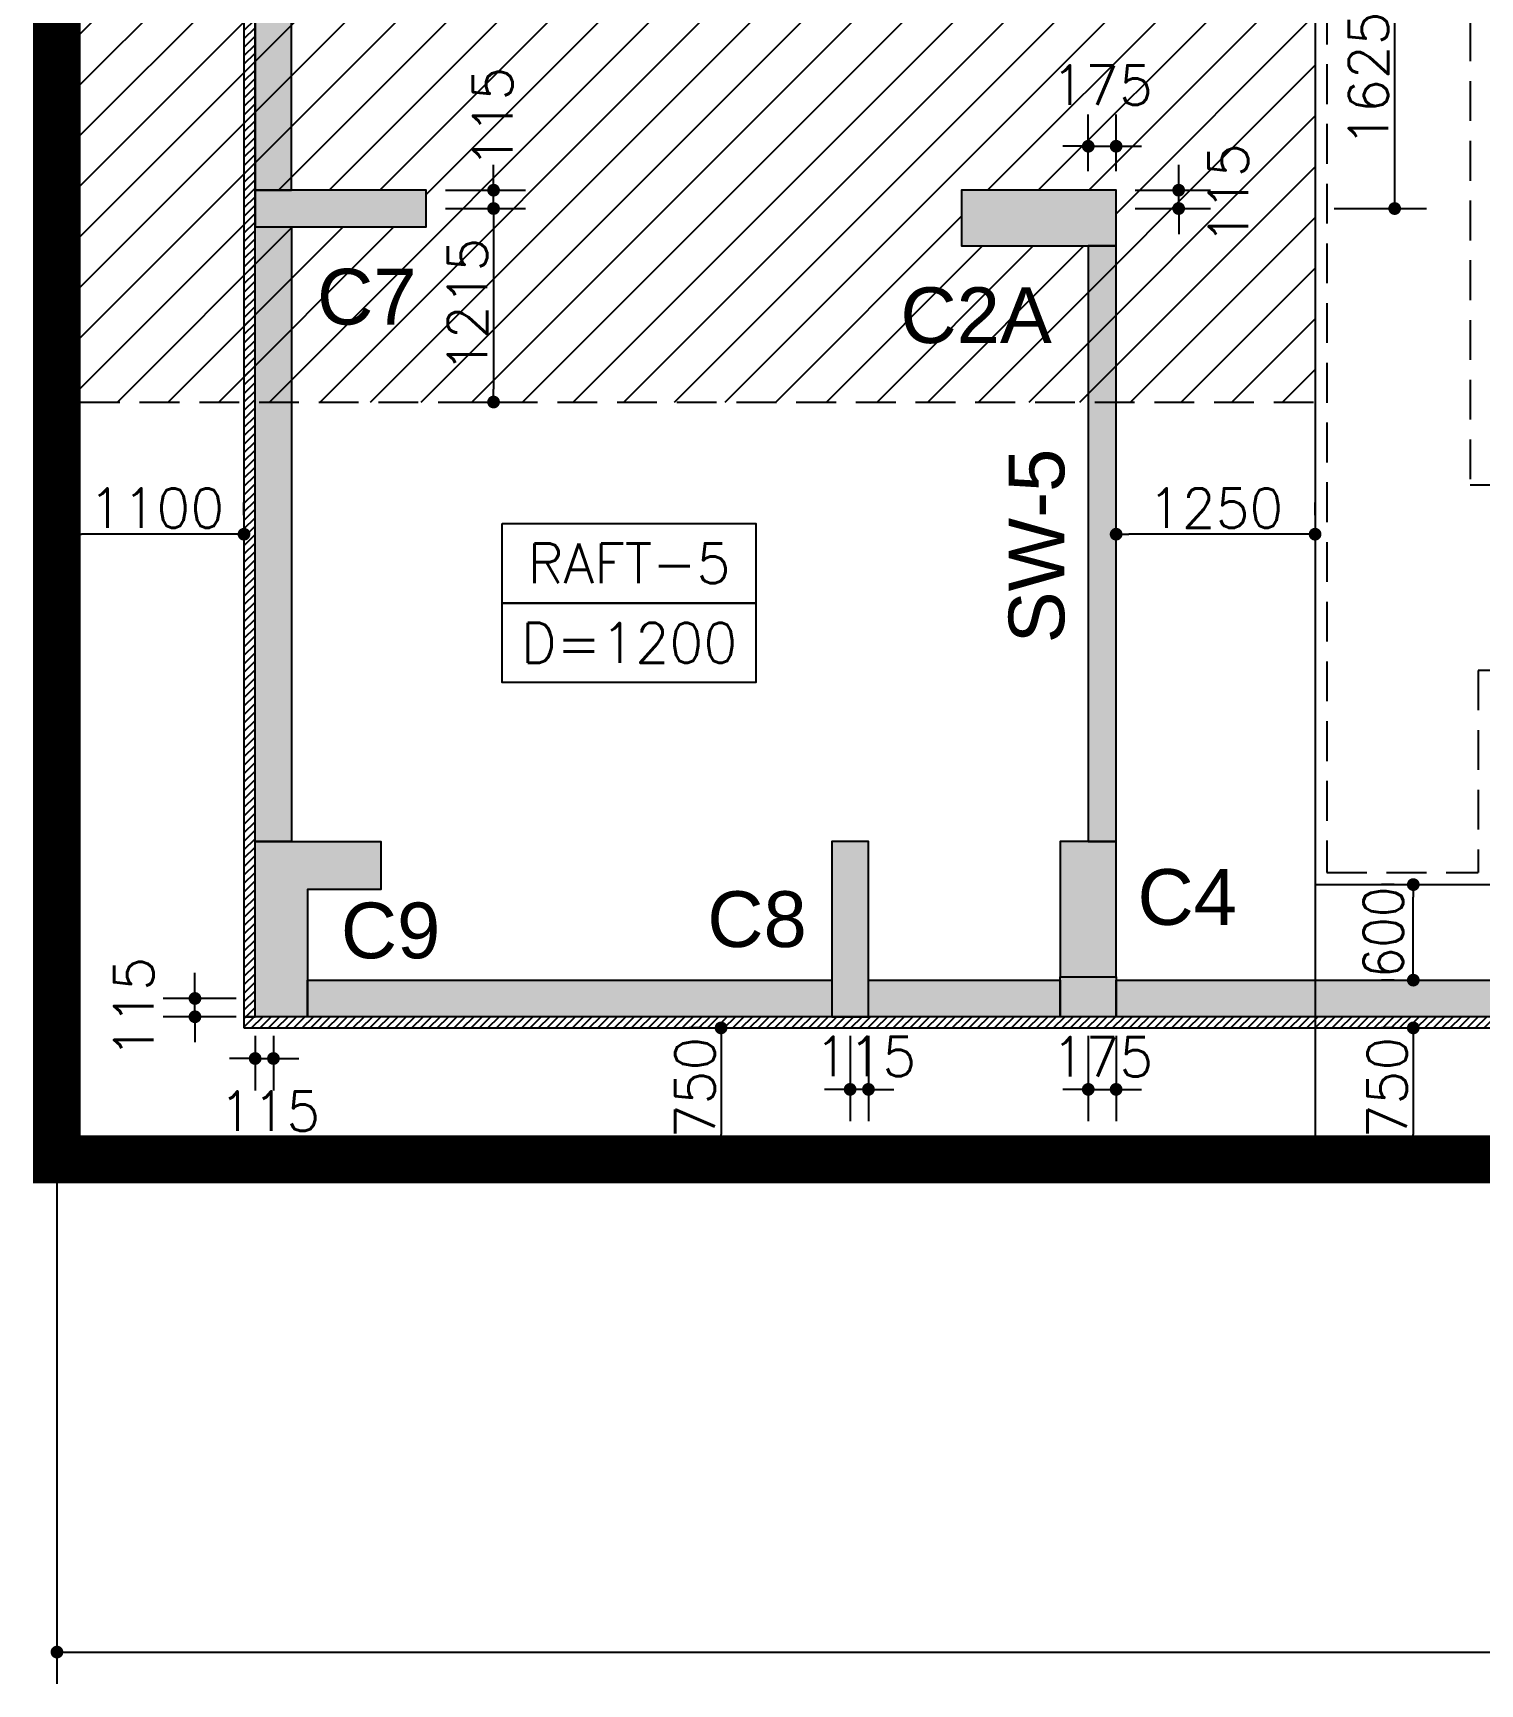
# Model space of a CAD drawing. Extents: x -200722 to 834823, y -494970 to 88783.
# Drawn here: x 417674 to 426764, y -10877 to -511 of the extents above; entities that cross this region are included whole.
import ezdxf
from ezdxf.enums import TextEntityAlignment as Align

# ---------------------------------------------------------------- set-up
doc = ezdxf.new("R2010")
doc.units = 0
doc.header["$LTSCALE"] = 100
doc.header["$MEASUREMENT"] = 0
doc.header["$PDMODE"] = 34
doc.linetypes.add('HIDDEN', pattern=[0.375, 0.25, -0.125])
doc.layers.get('0').update_dxf_attribs({"linetype": 'CONTINUOUS'})
doc.layers.get('DEFPOINTS').update_dxf_attribs({"linetype": 'CONTINUOUS'})
for name, color, linetype in [('BEAM', 4, 'CONTINUOUS'), ('COL. SHED. STEEL.', 6, 'CONTINUOUS'), ('COL_H', 235, 'CONTINUOUS'), ('DIM', 3, 'CONTINUOUS'), ('F_EXEC', 3, 'HIDDEN'), ('F_FTG1', 11, 'CONTINUOUS'), ('RCCWALL', 6, 'CONTINUOUS'), ('TEXT', 2, 'CONTINUOUS')]:
    doc.layers.add(name, color=color, linetype=linetype)
doc.layers.add('HATCH', color=252, linetype='CONTINUOUS', lineweight=30)
doc.styles.add('AR', font='arial.ttf')
doc.styles.add('ROMANS', font='romans.shx')
doc.styles.get("Standard").update_dxf_attribs({"font": 'simplex.shx'})
doc.dimstyles.new('STANDARD$0', dxfattribs={"dimtxt": 2.5, "dimasz": 2.5, "dimexe": 2, "dimexo": 0.7, "dimgap": 0.9, "dimtad": 1, "dimdec": 0, "dimdsep": 46, "dimtxsty": 'ROMANS', "dimcen": 0.09, "dimclrd": 4, "dimclre": 4, "dimclrt": 3, "dimadec": 0, "dimazin": 0, "dimtfac": 1, "dimtdec": 0, "dimtmove": 0, "dimatfit": 3, "dimfxl": 1, "dimtolj": 1, "dimtzin": 0, "dimarcsym": 0})
pattern_1 = [(45, (191292.92, 0), (-26.5165043, 26.5165043), [])]

# ---------------------------------------------------------------- blocks, each defined once
blk = doc.blocks.new('DOT')
at = {"color": 0, "linetype": 'ByBlock'}
blk.add_line((-0.5, 0), (-1, 0), dxfattribs=at)
at = {"color": 0, "linetype": 'ByBlock', "const_width": 0.5}
blk.add_lwpolyline([(-0.25, 0, 1), (0.25, 0, 1)], format="xyb", close=True, dxfattribs=at)
blk = doc.blocks.new('*D2186')
at = {"layer": 'BEAM', "color": 0, "lineweight": -2, "transparency": 16777216}
for p, q in [((417899, -3538), (417899, -3458)), ((418999, -3538), (418999, -3458)), ((418919, -3658), (417979, -3658))]:
    blk.add_line(p, q, dxfattribs=at)
at = {"layer": 'DEFPOINTS', "color": 0, "lineweight": -3, "ltscale": 0.4, "transparency": 16777216}
for p in [(417899, -3658), (417899, -3658), (418999, -3658)]:
    blk.add_point(p, dxfattribs=at)
at = {"layer": 'BEAM', "color": 0, "lineweight": -2, "ltscale": 0.4, "transparency": 16777216, "xscale": 80, "yscale": 80, "zscale": 80, "rotation": 180}
blk.add_blockref('DOT', (417899, -3658), dxfattribs=at)
at = {"layer": 'BEAM', "color": 0, "lineweight": -2, "ltscale": 0.4, "transparency": 16777216, "xscale": 80, "yscale": 80, "zscale": 80}
blk.add_blockref('DOT', (418999, -3658), dxfattribs=at)
at = {"layer": 'BEAM', "color": 0, "ltscale": 0.4, "transparency": 16777216, "insert": (418449, -3494), "char_height": 248, "attachment_point": 5}
blk.add_mtext('\\A1;1100', dxfattribs=at)
blk = doc.blocks.new('_DOT')
at = {"color": 0, "linetype": 'ByBlock'}
blk.add_line((-0.5, 0), (-1, 0), dxfattribs=at)
at = {"color": 0, "linetype": 'ByBlock', "const_width": 0.5}
blk.add_lwpolyline([(-0.25, 0, 1), (0.25, 0, 1)], format="xyb", close=True, dxfattribs=at)
blk = doc.blocks.new('*D2187')
at = {"layer": 'BEAM', "color": 0, "lineweight": -2, "transparency": 16777216}
for p, q in [((421876, -6758), (421796, -6758)), ((421996, -6838), (421996, -7428)), ((421876, -7508), (421796, -7508))]:
    blk.add_line(p, q, dxfattribs=at)
at = {"layer": 'DEFPOINTS', "color": 0, "lineweight": -3, "ltscale": 0.4, "transparency": 16777216}
for p in [(421996, -6758), (421996, -7508), (421996, -7508)]:
    blk.add_point(p, dxfattribs=at)
at = {"layer": 'BEAM', "color": 0, "lineweight": -2, "ltscale": 0.4, "transparency": 16777216, "xscale": 80, "yscale": 80, "zscale": 80}
for p, rotation in [((421996, -6758), 90), ((421996, -7508), 270)]:
    blk.add_blockref('DOT', p, dxfattribs=dict(at, rotation=rotation))
at = {"layer": 'BEAM', "color": 0, "ltscale": 0.4, "transparency": 16777216, "insert": (421832, -7133), "char_height": 248, "attachment_point": 5, "rotation": 90}
blk.add_mtext('\\A1;750', dxfattribs=at)
blk = doc.blocks.new('*D2188')
at = {"layer": 'BEAM', "color": 0, "lineweight": -2, "transparency": 16777216}
for p, q in [((424478, -3538), (424478, -3458)), ((425728, -3538), (425728, -3458)), ((425648, -3658), (424558, -3658))]:
    blk.add_line(p, q, dxfattribs=at)
at = {"layer": 'DEFPOINTS', "color": 0, "lineweight": -3, "ltscale": 0.4, "transparency": 16777216}
for p in [(424478, -3658), (424478, -3658), (425728, -3658)]:
    blk.add_point(p, dxfattribs=at)
at = {"layer": 'BEAM', "color": 0, "lineweight": -2, "ltscale": 0.4, "transparency": 16777216, "xscale": 80, "yscale": 80, "zscale": 80, "rotation": 180}
blk.add_blockref('DOT', (424478, -3658), dxfattribs=at)
at = {"layer": 'BEAM', "color": 0, "lineweight": -2, "ltscale": 0.4, "transparency": 16777216, "xscale": 80, "yscale": 80, "zscale": 80}
blk.add_blockref('DOT', (425728, -3658), dxfattribs=at)
at = {"layer": 'BEAM', "color": 0, "ltscale": 0.4, "transparency": 16777216, "insert": (425103, -3494), "char_height": 248, "attachment_point": 5}
blk.add_mtext('\\A1;1250', dxfattribs=at)
blk = doc.blocks.new('*D2189')
at = {"layer": 'BEAM', "color": 0, "lineweight": -2, "transparency": 16777216}
for p, q in [((424303, -1378), (424303, -1022)), ((424478, -1378), (424478, -1022)), ((424223, -1222), (424143, -1222)), ((424303, -1222), (424478, -1222)), ((424558, -1222), (424638, -1222))]:
    blk.add_line(p, q, dxfattribs=at)
at = {"layer": 'DEFPOINTS', "color": 0, "lineweight": -3, "ltscale": 0.4, "transparency": 16777216}
for p in [(424478, -1222), (424303, -1498), (424478, -1498)]:
    blk.add_point(p, dxfattribs=at)
at = {"layer": 'BEAM', "color": 0, "lineweight": -2, "ltscale": 0.4, "transparency": 16777216, "xscale": 80, "yscale": 80, "zscale": 80}
blk.add_blockref('DOT', (424303, -1222), dxfattribs=at)
at = {"layer": 'BEAM', "color": 0, "lineweight": -2, "ltscale": 0.4, "transparency": 16777216, "xscale": 80, "yscale": 80, "zscale": 80, "rotation": 180}
blk.add_blockref('DOT', (424478, -1222), dxfattribs=at)
at = {"layer": 'BEAM', "color": 0, "ltscale": 0.4, "transparency": 16777216, "insert": (424390, -838), "char_height": 248, "attachment_point": 5}
blk.add_mtext('\\A1;175', dxfattribs=at)
blk = doc.blocks.new('*D2190')
at = {"layer": 'BEAM', "color": 0, "lineweight": -2, "transparency": 16777216}
for p, q in [((424871, -1418), (424871, -1338)), ((424598, -1498), (425071, -1498)), ((424871, -1613), (424871, -1498)), ((424598, -1613), (425071, -1613)), ((424871, -1693), (424871, -1773))]:
    blk.add_line(p, q, dxfattribs=at)
at = {"layer": 'DEFPOINTS', "color": 0, "lineweight": -3, "ltscale": 0.4, "transparency": 16777216}
for p in [(424478, -1498), (424871, -1498), (424478, -1613)]:
    blk.add_point(p, dxfattribs=at)
at = {"layer": 'BEAM', "color": 0, "lineweight": -2, "ltscale": 0.4, "transparency": 16777216, "xscale": 80, "yscale": 80, "zscale": 80}
for p, rotation in [((424871, -1498), 270), ((424871, -1613), 90)]:
    blk.add_blockref('DOT', p, dxfattribs=dict(at, rotation=rotation))
at = {"layer": 'BEAM', "color": 0, "ltscale": 0.4, "transparency": 16777216, "insert": (425183, -1522), "char_height": 248, "attachment_point": 5, "rotation": 90}
blk.add_mtext('\\A1;115', dxfattribs=at)
blk = doc.blocks.new('*D2191')
at = {"layer": 'BEAM', "color": 0, "lineweight": -2, "transparency": 16777216}
for p, q in [((420567, -1418), (420567, -1338)), ((420264, -1498), (420767, -1498)), ((420567, -1613), (420567, -1498)), ((420264, -1613), (420767, -1613)), ((420567, -1693), (420567, -1773))]:
    blk.add_line(p, q, dxfattribs=at)
at = {"layer": 'DEFPOINTS', "color": 0, "lineweight": -3, "ltscale": 0.4, "transparency": 16777216}
for p in [(420144, -1498), (420567, -1498), (420144, -1613)]:
    blk.add_point(p, dxfattribs=at)
at = {"layer": 'BEAM', "color": 0, "lineweight": -2, "ltscale": 0.4, "transparency": 16777216, "xscale": 80, "yscale": 80, "zscale": 80}
for p, rotation in [((420567, -1498), 270), ((420567, -1613), 90)]:
    blk.add_blockref('DOT', p, dxfattribs=dict(at, rotation=rotation))
at = {"layer": 'BEAM', "color": 0, "ltscale": 0.4, "transparency": 16777216, "insert": (420561, -1041), "char_height": 248, "attachment_point": 5, "rotation": 90}
blk.add_mtext('\\A1;115', dxfattribs=at)
blk = doc.blocks.new('*D2192')
at = {"layer": 'BEAM', "color": 0, "lineweight": -2, "transparency": 16777216}
for p, q in [((419069, -6808), (419069, -7150)), ((419184, -6808), (419184, -7150)), ((418989, -6950), (418909, -6950)), ((419069, -6950), (419184, -6950)), ((419264, -6950), (419344, -6950))]:
    blk.add_line(p, q, dxfattribs=at)
at = {"layer": 'DEFPOINTS', "color": 0, "lineweight": -3, "ltscale": 0.4, "transparency": 16777216}
for p in [(419069, -6688), (419184, -6688), (419184, -6950)]:
    blk.add_point(p, dxfattribs=at)
at = {"layer": 'BEAM', "color": 0, "lineweight": -2, "ltscale": 0.4, "transparency": 16777216, "xscale": 80, "yscale": 80, "zscale": 80}
blk.add_blockref('DOT', (419069, -6950), dxfattribs=at)
at = {"layer": 'BEAM', "color": 0, "lineweight": -2, "ltscale": 0.4, "transparency": 16777216, "xscale": 80, "yscale": 80, "zscale": 80, "rotation": 180}
blk.add_blockref('DOT', (419184, -6950), dxfattribs=at)
at = {"layer": 'BEAM', "color": 0, "ltscale": 0.4, "transparency": 16777216, "insert": (419160, -7281), "char_height": 248, "attachment_point": 5}
blk.add_mtext('\\A1;115', dxfattribs=at)
blk = doc.blocks.new('*D2193')
at = {"layer": 'BEAM', "color": 0, "lineweight": -2, "transparency": 16777216}
for p, q in [((418691, -6493), (418691, -6413)), ((418949, -6573), (418491, -6573)), ((418691, -6688), (418691, -6573)), ((418949, -6688), (418491, -6688)), ((418691, -6768), (418691, -6848))]:
    blk.add_line(p, q, dxfattribs=at)
at = {"layer": 'DEFPOINTS', "color": 0, "lineweight": -3, "ltscale": 0.4, "transparency": 16777216}
for p in [(418691, -6573), (419069, -6573), (419069, -6688)]:
    blk.add_point(p, dxfattribs=at)
at = {"layer": 'BEAM', "color": 0, "lineweight": -2, "ltscale": 0.4, "transparency": 16777216, "xscale": 80, "yscale": 80, "zscale": 80}
for p, rotation in [((418691, -6573), 270), ((418691, -6688), 90)]:
    blk.add_blockref('DOT', p, dxfattribs=dict(at, rotation=rotation))
at = {"layer": 'BEAM', "color": 0, "ltscale": 0.4, "transparency": 16777216, "insert": (418307, -6631), "char_height": 248, "attachment_point": 5, "rotation": 90}
blk.add_mtext('\\A1;115', dxfattribs=at)
blk = doc.blocks.new('*D2194')
at = {"layer": 'BEAM', "color": 0, "lineweight": -2, "transparency": 16777216}
for p, q in [((424303, -6808), (424303, -7344)), ((424478, -6808), (424478, -7344)), ((424223, -7144), (424143, -7144)), ((424303, -7144), (424478, -7144)), ((424558, -7144), (424638, -7144))]:
    blk.add_line(p, q, dxfattribs=at)
at = {"layer": 'DEFPOINTS', "color": 0, "lineweight": -3, "ltscale": 0.4, "transparency": 16777216}
for p in [(424303, -6688), (424478, -6688), (424478, -7144)]:
    blk.add_point(p, dxfattribs=at)
at = {"layer": 'BEAM', "color": 0, "lineweight": -2, "ltscale": 0.4, "transparency": 16777216, "xscale": 80, "yscale": 80, "zscale": 80}
blk.add_blockref('DOT', (424303, -7144), dxfattribs=at)
at = {"layer": 'BEAM', "color": 0, "lineweight": -2, "ltscale": 0.4, "transparency": 16777216, "xscale": 80, "yscale": 80, "zscale": 80, "rotation": 180}
blk.add_blockref('DOT', (424478, -7144), dxfattribs=at)
at = {"layer": 'BEAM', "color": 0, "ltscale": 0.4, "transparency": 16777216, "insert": (424392, -6940), "char_height": 248, "attachment_point": 5}
blk.add_mtext('\\A1;175', dxfattribs=at)
blk = doc.blocks.new('*D2195')
at = {"layer": 'BEAM', "color": 0, "lineweight": -2, "transparency": 16777216}
for p, q in [((422807, -6808), (422807, -7344)), ((422922, -6808), (422922, -7344)), ((422727, -7144), (422647, -7144)), ((422922, -7144), (422807, -7144)), ((423002, -7144), (423082, -7144))]:
    blk.add_line(p, q, dxfattribs=at)
at = {"layer": 'DEFPOINTS', "color": 0, "lineweight": -3, "ltscale": 0.4, "transparency": 16777216}
for p in [(422807, -6688), (422922, -6688), (422807, -7144)]:
    blk.add_point(p, dxfattribs=at)
at = {"layer": 'BEAM', "color": 0, "lineweight": -2, "ltscale": 0.4, "transparency": 16777216, "xscale": 80, "yscale": 80, "zscale": 80}
blk.add_blockref('DOT', (422807, -7144), dxfattribs=at)
at = {"layer": 'BEAM', "color": 0, "lineweight": -2, "ltscale": 0.4, "transparency": 16777216, "xscale": 80, "yscale": 80, "zscale": 80, "rotation": 180}
blk.add_blockref('DOT', (422922, -7144), dxfattribs=at)
at = {"layer": 'BEAM', "color": 0, "ltscale": 0.4, "transparency": 16777216, "insert": (422903, -6937), "char_height": 248, "attachment_point": 5}
blk.add_mtext('\\A1;115', dxfattribs=at)
blk = doc.blocks.new('*D2230')
at = {"layer": 'BEAM', "color": 0, "lineweight": -2, "transparency": 16777216}
for p, q in [((420264, -1613), (420767, -1613)), ((420567, -1693), (420567, -2748)), ((420264, -2828), (420767, -2828))]:
    blk.add_line(p, q, dxfattribs=at)
at = {"layer": 'DEFPOINTS', "color": 0, "lineweight": -3, "ltscale": 0.4, "transparency": 16777216}
for p in [(420144, -1613), (420144, -2828), (420567, -2828)]:
    blk.add_point(p, dxfattribs=at)
at = {"layer": 'BEAM', "color": 0, "lineweight": -2, "ltscale": 0.4, "transparency": 16777216, "xscale": 80, "yscale": 80, "zscale": 80}
for p, rotation in [((420567, -1613), 90), ((420567, -2828), 270)]:
    blk.add_blockref('DOT', p, dxfattribs=dict(at, rotation=rotation))
at = {"layer": 'BEAM', "color": 0, "ltscale": 0.4, "transparency": 16777216, "insert": (420403, -2221), "char_height": 248, "attachment_point": 5, "rotation": 90}
blk.add_mtext('\\A1;1215', dxfattribs=at)
blk = doc.blocks.new('*D2712')
at = {"layer": 'BEAM', "color": 0, "lineweight": -2, "transparency": 16777216}
for p, q in [((426225, -5858), (426145, -5858)), ((426345, -6378), (426345, -5938)), ((426225, -6458), (426145, -6458))]:
    blk.add_line(p, q, dxfattribs=at)
at = {"layer": 'DEFPOINTS', "color": 0, "lineweight": -3, "ltscale": 0.4, "transparency": 16777216}
for p in [(426345, -5858), (426345, -5858), (426345, -6458)]:
    blk.add_point(p, dxfattribs=at)
at = {"layer": 'BEAM', "color": 0, "lineweight": -2, "ltscale": 0.4, "transparency": 16777216, "xscale": 80, "yscale": 80, "zscale": 80}
for p, rotation in [((426345, -5858), 90), ((426345, -6458), 270)]:
    blk.add_blockref('DOT', p, dxfattribs=dict(at, rotation=rotation))
at = {"layer": 'BEAM', "color": 0, "ltscale": 0.4, "transparency": 16777216, "insert": (426157, -6158), "char_height": 248, "attachment_point": 5, "rotation": 90}
blk.add_mtext('\\A1;{\\W0.9;600}', dxfattribs=at)
blk = doc.blocks.new('*D2713')
at = {"layer": 'BEAM', "color": 0, "lineweight": -2, "transparency": 16777216}
for p, q in [((426225, -6758), (426145, -6758)), ((426345, -6838), (426345, -7428)), ((426225, -7508), (426145, -7508))]:
    blk.add_line(p, q, dxfattribs=at)
at = {"layer": 'DEFPOINTS', "color": 0, "lineweight": -3, "ltscale": 0.4, "transparency": 16777216}
for p in [(426345, -6758), (426345, -7508), (426345, -7508)]:
    blk.add_point(p, dxfattribs=at)
at = {"layer": 'BEAM', "color": 0, "lineweight": -2, "ltscale": 0.4, "transparency": 16777216, "xscale": 80, "yscale": 80, "zscale": 80}
for p, rotation in [((426345, -6758), 90), ((426345, -7508), 270)]:
    blk.add_blockref('DOT', p, dxfattribs=dict(at, rotation=rotation))
at = {"layer": 'BEAM', "color": 0, "ltscale": 0.4, "transparency": 16777216, "insert": (426181, -7133), "char_height": 248, "attachment_point": 5, "rotation": 90}
blk.add_mtext('\\A1;750', dxfattribs=at)
blk = doc.blocks.new('*D2756')
at = {"layer": 'BEAM', "color": 0, "lineweight": -2, "transparency": 16777216}
for p, q in [((425848, 12), (426428, 12)), ((426228, -1533), (426228, -68)), ((425848, -1613), (426428, -1613))]:
    blk.add_line(p, q, dxfattribs=at)
at = {"layer": 'DEFPOINTS', "color": 0, "lineweight": -3, "ltscale": 0.4, "transparency": 16777216}
for p in [(425728, 12), (426228, 12), (425728, -1613)]:
    blk.add_point(p, dxfattribs=at)
at = {"layer": 'BEAM', "color": 0, "lineweight": -2, "ltscale": 0.4, "transparency": 16777216, "xscale": 80, "yscale": 80, "zscale": 80}
for p, rotation in [((426228, 12), 90), ((426228, -1613), 270)]:
    blk.add_blockref('DOT', p, dxfattribs=dict(at, rotation=rotation))
at = {"layer": 'BEAM', "color": 0, "ltscale": 0.4, "transparency": 16777216, "insert": (426064, -801), "char_height": 248, "attachment_point": 5, "rotation": 90}
blk.add_mtext('\\A1;1625', dxfattribs=at)
blk = doc.blocks.new('*D2913')
at = {"layer": 'BEAM', "color": 0, "lineweight": -2, "transparency": 16777216}
for p, q in [((417824, -7703), (417824, -10877)), ((469462, -7703), (469462, -10877)), ((417904, -10677), (469382, -10677))]:
    blk.add_line(p, q, dxfattribs=at)
at = {"layer": 'DEFPOINTS', "color": 0, "lineweight": -3, "ltscale": 0.4, "transparency": 16777216}
for p in [(417824, -7583), (469462, -7583), (469462, -10677)]:
    blk.add_point(p, dxfattribs=at)
at = {"layer": 'BEAM', "color": 0, "lineweight": -2, "ltscale": 0.4, "transparency": 16777216, "xscale": 80, "yscale": 80, "zscale": 80, "rotation": 180}
blk.add_blockref('DOT', (417824, -10677), dxfattribs=at)
at = {"layer": 'BEAM', "color": 0, "lineweight": -2, "ltscale": 0.4, "transparency": 16777216, "xscale": 80, "yscale": 80, "zscale": 80}
blk.add_blockref('DOT', (469462, -10677), dxfattribs=at)
at = {"layer": 'BEAM', "color": 0, "ltscale": 0.4, "transparency": 16777216, "insert": (443643, -10513), "char_height": 248, "attachment_point": 5}
blk.add_mtext('\\A1;51638', dxfattribs=at)

msp = doc.modelspace()

# ---------------------------------------------------------------- hatches: boundary and pattern name
at = {"layer": 'COL_H', "ltscale": 0.4}
for points in [[(419068.5, -1498.1), (419068.5, -1728.1), (420143.5, -1728.1), (420143.5, -1498.1)], [(424477.5, -1848.1), (424477.5, -1498.1), (423507.5, -1498.1), (423507.5, -1848.1)], [(424477.5, -5588.1), (424477.5, -1848.1), (424302.5, -1848.1), (424302.5, -5588.1)], [(419068.5, -6688.1), (419068.5, -5588.1), (419858.5, -5588.1), (419858.5, -5888.1), (419398.5, -5888.1), (419398.5, -6688.1)], [(422691.5, -6688.1), (422921.5, -6688.1), (422921.5, -5588.1), (422691.5, -5588.1)], [(424127.5, -6438.1), (424477.5, -6438.1), (424477.5, -5588.1), (424127.5, -5588.1)], [(424127.5, -6438.1), (424477.5, -6438.1), (424477.5, -6688.1), (424127.5, -6688.1)]]:
    msp.add_hatch(color=256, dxfattribs=at).paths.add_polyline_path(points)
at = {"layer": 'DIM', "ltscale": 0.4}
h = msp.add_hatch(dxfattribs=at)
h.set_pattern_fill('ANSI31', color=256, scale=300, style=0)
h.set_pattern_definition(pattern_1)
h.paths.add_polyline_path([(418998.5, -6688.1), (419068.5, -6688.1), (419068.5, 19522.9), (418998.5, 19522.9)])
h = msp.add_hatch(dxfattribs=at)
h.set_pattern_fill('ANSI31', color=256, scale=300, style=0)
h.set_pattern_definition(pattern_1)
h.paths.add_polyline_path([(418998.5, -6758.1), (432086.5, -6758.1), (432086.5, -6688.1), (418998.5, -6688.1)])
at = {"layer": 'HATCH', "lineweight": -3, "ltscale": 0.4}
h = msp.add_hatch(dxfattribs=at)
h.set_pattern_fill('ANSI31', color=256, scale=1800, style=0)
h.set_pattern_definition([(45, (191292.92, 0), (-159.09903, 159.09903), [])])
h.paths.add_polyline_path([(419068.5, -1498.1), (419068.5, -1728.1), (420143.5, -1728.1), (420143.5, -1498.1)], flags=16)
h.paths.add_polyline_path([(422921.5, -38.1), (422921.5, -268.1), (419068.5, -268.1), (419068.5, -38.1)], flags=16)
h.paths.add_polyline_path([(424477.5, -1848.1), (424477.5, -1498.1), (423507.5, -1498.1), (423507.5, -1848.1)], flags=16)
h.paths.add_polyline_path([(419935.1, 104.7), (420953, 104.7), (420953, 479.7), (419935.1, 479.7)], flags=24)
h.paths.add_polyline_path([(419337.5, -2112.6), (419879.1, -2112.6), (419879.1, -1737.6), (419337.5, -1737.6)], flags=24)
h.paths.add_polyline_path([(423440.4, -2281), (424244, -2281), (424244, -1906), (423440.4, -1906)], flags=24)
h.paths.add_polyline_path([(425727.5, 11.9), (424227.5, 1511.9), (417968.5, 1511.9), (417968.5, -2828.1), (425727.5, -2828.1)])
for points in [[(419068.5, -1498.1), (419298.5, -1498.1), (419298.5, -268.1), (419068.5, -268.1)], [(419068.5, -1728.1), (419298.5, -1728.1), (419298.5, -5588.1), (419068.5, -5588.1)], [(419398.5, -6458.1), (422691.5, -6458.1), (422691.5, -6688.1), (419398.5, -6688.1)], [(422921.5, -6458.1), (424127.5, -6458.1), (424127.5, -6688.1), (422921.5, -6688.1)], [(424477.5, -6458.1), (427951.5, -6458.1), (427951.5, -6688.1), (424477.5, -6688.1)]]:
    msp.add_hatch(color=256, dxfattribs=at).paths.add_polyline_path(points)

# ---------------------------------------------------------------- linework, layer by layer
at = {"color": 1, "lineweight": -3, "ltscale": 0.4}
for p, q in [((417823.5, -7583.1, 35.5), (417823.5, 24144.4, 7279.1)), ((417823.5, -7583.1, 35.5), (417823.5, 24144.4, 7279.1)), ((417823.5, -7583.1), (469461.5, -7583.1, 7364.1))]:
    msp.add_line(p, q, dxfattribs=at)
at = {"color": 7, "lineweight": -3, "ltscale": 0.4, "const_width": 300}
msp.add_lwpolyline([(417823.5, 24144.4), (469461.5, 24143.9), (469461.5, -7583.1), (417823.5, -7583.1), (417823.8, 24144.4)], dxfattribs=at)
at = {"layer": 'COL. SHED. STEEL.', "ltscale": 500, "elevation": 7446.6}
for points in [[(419068.5, -1498.1), (419068.5, -1728.1), (420143.5, -1728.1), (420143.5, -1498.1), (419068.5, -1498.1)], [(424477.5, -1848.1), (424477.5, -1498.1), (423507.5, -1498.1), (423507.5, -1848.1), (424477.5, -1848.1)], [(424477.5, -5588.1), (424477.5, -1848.1), (424302.5, -1848.1), (424302.5, -5588.1), (424477.5, -5588.1)], [(419068.5, -6688.1), (419068.5, -5588.1), (419858.5, -5588.1), (419858.5, -5888.1), (419398.5, -5888.1), (419398.5, -6688.1), (419068.5, -6688.1)], [(422691.5, -6688.1), (422921.5, -6688.1), (422921.5, -5588.1), (422691.5, -5588.1), (422691.5, -6688.1)], [(424127.5, -6438.1), (424477.5, -6438.1), (424477.5, -5588.1), (424127.5, -5588.1), (424127.5, -6438.1)]]:
    msp.add_lwpolyline(points, dxfattribs=at)
msp.add_lwpolyline([(424127.5, -6438.1), (424477.5, -6438.1), (424477.5, -6688.1), (424127.5, -6688.1)], close=True, dxfattribs=at)
at = {"layer": 'F_EXEC', "ltscale": 10, "elevation": 7446.6}
msp.add_lwpolyline([(426701.5, -3348.1), (429551.5, -3348.1), (429551.5, 8186.9), (426701.5, 8186.9)], close=True, dxfattribs=at)
for points in [[(426751.5, -7583.1), (417823.5, -7583.1), (417823.5, 1586.9), (418173.5, 1586.9)], [(419973.5, 1586.9), (424258.6, 1586.9), (425802.5, 42.9), (425802.5, -5783.1)], [(429501.5, -5783.1), (429501.5, -4513.1), (426751.5, -4513.1), (426751.5, -5783.1)], [(425802.5, -5783.1), (426751.5, -5783.1)]]:
    msp.add_lwpolyline(points, dxfattribs=at)
at = {"layer": 'F_FTG1', "linetype": 'HIDDEN', "ltscale": 10}
msp.add_line((417968.5, -2828.1, 7446.6), (425727.5, -2828.1, 7446.6), dxfattribs=at)
at = {"layer": 'F_FTG1', "ltscale": 0.4}
msp.add_line((425727.5, -7508.1, 7446.6), (426826.5, -7508.1, 7446.6), dxfattribs=at)
at = {"layer": 'F_FTG1', "ltscale": 0.4, "elevation": 7446.6}
for points in [[(425727.5, 11.9), (425727.5, -7508.1), (417898.5, -7508.1), (417898.5, 1511.9), (424227.5, 1511.9), (425727.5, 11.9)], [(425727.5, -5858.1), (426826.5, -5858.1)]]:
    msp.add_lwpolyline(points, dxfattribs=at)
at = {"layer": 'RCCWALL', "color": 1, "ltscale": 0.4, "elevation": 7446.6}
for points in [[(418998.5, -6688.1), (419068.5, -6688.1), (419068.5, 19522.9), (418998.5, 19522.9)], [(418998.5, -6758.1), (432086.5, -6758.1), (432086.5, -6688.1), (418998.5, -6688.1)]]:
    msp.add_lwpolyline(points, close=True, dxfattribs=at)
at = {"layer": 'RCCWALL', "color": 42, "ltscale": 0.4, "elevation": 7446.6}
for points in [[(419068.5, -1498.1), (419298.5, -1498.1), (419298.5, -268.1), (419068.5, -268.1)], [(419068.5, -1728.1), (419298.5, -1728.1), (419298.5, -5588.1), (419068.5, -5588.1)], [(419398.5, -6458.1), (422691.5, -6458.1), (422691.5, -6688.1), (419398.5, -6688.1)], [(422921.5, -6458.1), (424127.5, -6458.1), (424127.5, -6688.1), (422921.5, -6688.1)], [(424477.5, -6458.1), (427951.5, -6458.1), (427951.5, -6688.1), (424477.5, -6688.1)]]:
    msp.add_lwpolyline(points, close=True, dxfattribs=at)
at = {"layer": 'TEXT'}
for points in [[(420621.7, -3590.3), (422215.6, -3590.3), (422215.6, -4090.2), (420621.7, -4090.2)], [(420621.7, -4090.2), (422215.6, -4090.2), (422215.6, -4590.1), (420621.7, -4590.1)]]:
    msp.add_lwpolyline(points, close=True, dxfattribs=at)

# ---------------------------------------------------------------- texts
at = {"layer": 'TEXT', "style": 'AR'}
for s, p in [('C7', (419458.3, -2341.6, 550.6)), ('C2A', (423122.9, -2457.8, 3998.7)), ('C4', (424612.4, -6110.9, 3998.7)), ('C8', (421909.7, -6250, 3998.7)), ('C9', (419607.6, -6320.9, 3998.7))]:
    msp.add_text(s, height=350, dxfattribs=at).set_placement(p)
msp.add_text('SW-5', height=350, rotation=90, dxfattribs=at).set_placement((424152.8, -4343.1))
at = {"layer": 'TEXT'}
for s, p in [('RAFT-5', (421418.7, -3840.3)), ('D=1200', (421418.7, -4340.1))]:
    msp.add_text(s, height=250, dxfattribs=at).set_placement(p, align=Align.MIDDLE)

# ---------------------------------------------------------------- dimensions: what is measured, and where the dimension line sits
at = {"layer": 'BEAM'}
for base, p1, p2, angle, picture, middle in [((426227.8, 11.9), (425727.5, -1613.1, 7446.6), (425727.5, 11.9, 7446.6), 270, '*D2756', (426063.8, -800.6)), ((420566.5, -2828.1, -7446.6), (420143.5, -1613.1), (420143.5, -2828.1), 90, '*D2230', (420402.5, -2220.6, -7446.6)), ((418690.8, -6573.1), (419068.5, -6688.1, 7446.6), (419068.5, -6573.1, 7446.6), 90, '*D2193', (418306.8, -6630.6)), ((421996, -7508.1), (421996, -6758.1, 7446.6), (421996, -7508.1, 7446.6), 90, '*D2187', (421832, -7133.1)), ((426345.2, -7508.1), (426345.2, -6758.1, 7446.6), (426345.2, -7508.1, 7446.6), 90, '*D2713', (426181.2, -7133.1))]:
    dim = msp.add_linear_dim(base=base, p1=p1, p2=p2, angle=angle, dimstyle='STANDARD$0', override={"dimscale": 8, "dimtxt": 31, "dimasz": 10, "dimexe": 25, "dimexo": 15, "dimgap": 5, "dimzin": 3, "dimtxsty": 'Standard', "dimblk": 'DOT', "dimcen": 3, "dimdle": 1, "dimclrd": 0, "dimclre": 0, "dimclrt": 0, "dimtmove": 2, "dimldrblk": 'DOT', "dimtzin": 3}, dxfattribs=at)
    dim.commit()
    dim.dimension.update_dxf_attribs({"geometry": picture, "text_midpoint": middle})
for base, p1, p2, picture, middle in [((424477.5, -1221.6), (424302.5, -1498.1, 7446.6), (424477.5, -1498.1, 7446.6), '*D2189', (424390, -837.6)), ((417898.5, -3658.1), (418998.5, -3658.1, 7446.6), (417898.5, -3658.1, 7446.6), '*D2186', (418448.5, -3494.1)), ((424477.5, -3658.1), (425727.5, -3658.1, 7446.6), (424477.5, -3658.1, 7446.6), '*D2188', (425102.5, -3494.1)), ((469461.5, -10677.4), (417823.5, -7583.1, 7446.6), (469461.5, -7583.1, 7446.6), '*D2913', (443642.5, -10513.4))]:
    dim = msp.add_linear_dim(base=base, p1=p1, p2=p2, dimstyle='STANDARD$0', override={"dimscale": 8, "dimtxt": 31, "dimasz": 10, "dimexe": 25, "dimexo": 15, "dimgap": 5, "dimzin": 3, "dimtxsty": 'Standard', "dimblk": 'DOT', "dimcen": 3, "dimdle": 1, "dimclrd": 0, "dimclre": 0, "dimclrt": 0, "dimtmove": 2, "dimldrblk": 'DOT', "dimtzin": 3}, dxfattribs=at)
    dim.commit()
    dim.dimension.update_dxf_attribs({"geometry": picture, "text_midpoint": middle})
for base, p1, p2, picture, middle in [((420566.5, -1498.1), (420143.5, -1613.1, 7446.6), (420143.5, -1498.1, 7446.6), '*D2191', (420560.5, -1040.6)), ((424871.2, -1498.1), (424477.5, -1613.1, 7446.6), (424477.5, -1498.1, 7446.6), '*D2190', (425183.2, -1521.8))]:
    dim = msp.add_linear_dim(base=base, p1=p1, p2=p2, angle=90, dimstyle='STANDARD$0', override={"dimscale": 8, "dimtxt": 31, "dimasz": 10, "dimexe": 25, "dimexo": 15, "dimgap": 5, "dimzin": 3, "dimtxsty": 'Standard', "dimblk": 'DOT', "dimcen": 3, "dimdle": 1, "dimclrd": 0, "dimclre": 0, "dimclrt": 0, "dimtmove": 2, "dimldrblk": 'DOT', "dimtzin": 3}, dxfattribs=at)
    dim.commit()
    dim.dimension.update_dxf_attribs({"geometry": picture, "text_midpoint": middle, "dimtype": 160})
dim = msp.add_linear_dim(base=(426345.2, -5858.1), p1=(426345.2, -6458.1, 7446.6), p2=(426345.2, -5858.1, 7446.6), angle=90, text='{\\W0.9;<>}', dimstyle='STANDARD$0', override={"dimscale": 8, "dimtxt": 31, "dimasz": 10, "dimexe": 25, "dimexo": 15, "dimgap": 5, "dimzin": 3, "dimtxsty": 'Standard', "dimblk": 'DOT', "dimcen": 3, "dimdle": 1, "dimclrd": 0, "dimclre": 0, "dimclrt": 0, "dimtmove": 2, "dimldrblk": 'DOT', "dimtzin": 3}, dxfattribs=at)
dim.commit()
dim.dimension.update_dxf_attribs({"geometry": '*D2712', "text_midpoint": (426156.6, -6158.1), "dimtype": 160})
for base, p1, p2, picture, middle in [((419183.5, -6949.8), (419068.5, -6688.1, 7446.6), (419183.5, -6688.1, 7446.6), '*D2192', (419160.5, -7281.1)), ((422806.5, -7143.7), (422921.5, -6688.1, 7446.6), (422806.5, -6688.1, 7446.6), '*D2195', (422903.1, -6937.2)), ((424477.5, -7143.7), (424302.5, -6688.1, 7446.6), (424477.5, -6688.1, 7446.6), '*D2194', (424391.7, -6939.9))]:
    dim = msp.add_linear_dim(base=base, p1=p1, p2=p2, dimstyle='STANDARD$0', override={"dimscale": 8, "dimtxt": 31, "dimasz": 10, "dimexe": 25, "dimexo": 15, "dimgap": 5, "dimzin": 3, "dimtxsty": 'Standard', "dimblk": 'DOT', "dimcen": 3, "dimdle": 1, "dimclrd": 0, "dimclre": 0, "dimclrt": 0, "dimtmove": 2, "dimldrblk": 'DOT', "dimtzin": 3}, dxfattribs=at)
    dim.commit()
    dim.dimension.update_dxf_attribs({"geometry": picture, "text_midpoint": middle, "dimtype": 160})

doc.saveas('drawing.dxf')
